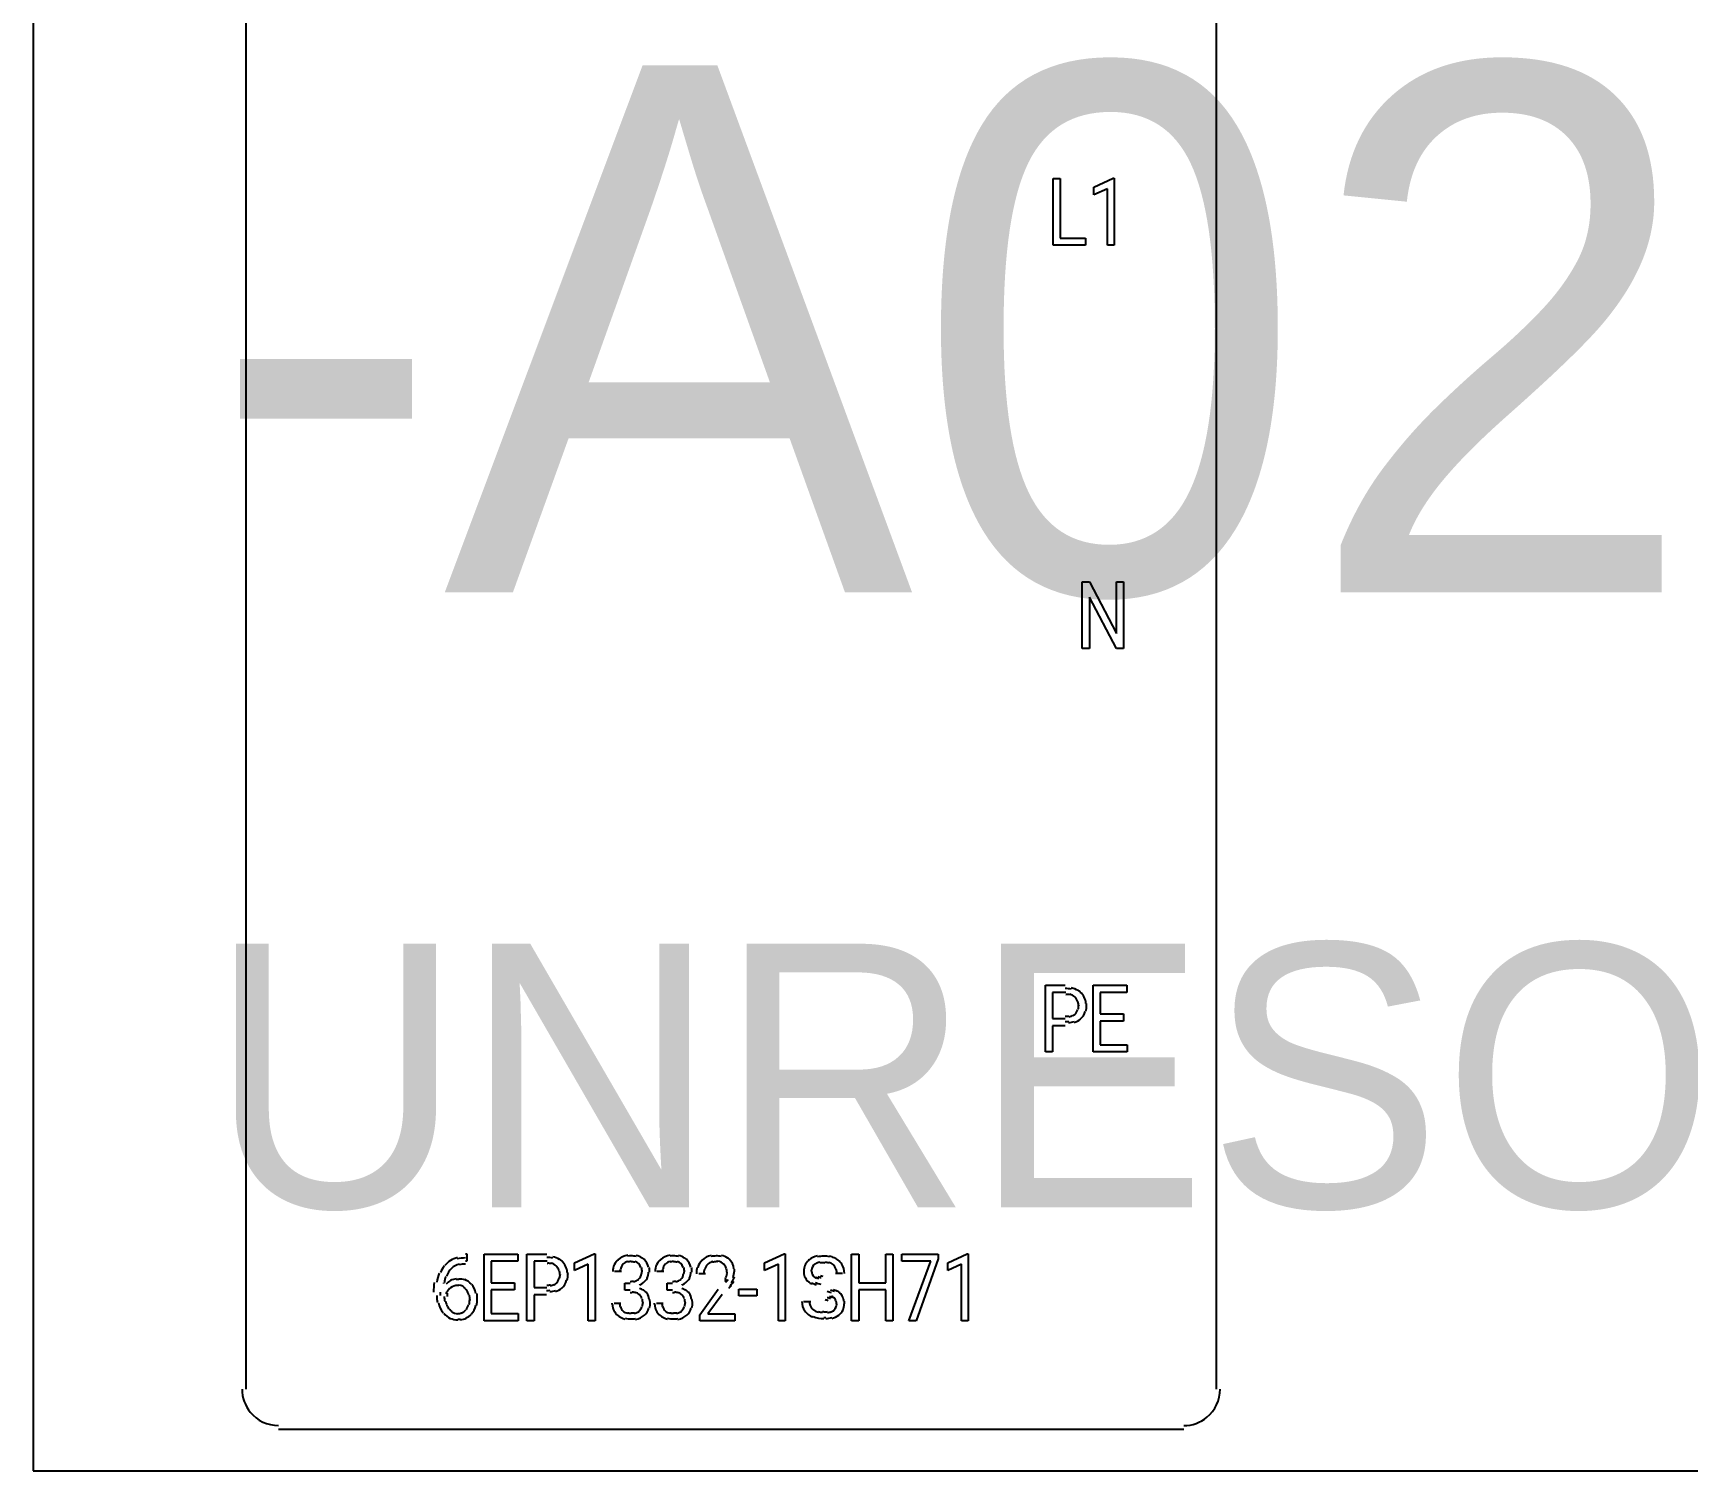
# Model space of a CAD drawing. Header units: millimetres. Extents: x 0 to 1000, y 0 to 1400.
# Drawn here: x 140 to 158.84, y 165 to 181.36 of the extents above; entities that cross this region are included whole.
import ezdxf

# ---------------------------------------------------------------- set-up
doc = ezdxf.new("R2010")
doc.units = ezdxf.units.MM

msp = doc.modelspace()

# ---------------------------------------------------------------- linework, layer by layer
at = {"layer": 'COMPONENT_DETAIL'}
for p, q in [((142.4253, 165.9299), (142.4253, 192.557)), ((153.4695, 192.557), (153.4695, 165.9299)), ((151.6142, 178.9499), (151.6142, 179.7108)), ((151.6142, 179.7108), (151.6951, 179.7108)), ((151.6951, 179.7108), (151.6951, 179.032)), ((152.0764, 179.6105), (152.2986, 179.7145)), ((152.0764, 179.5227), (152.0764, 179.6105)), ((152.2328, 179.5943), (152.0764, 179.5227)), ((152.2328, 178.9499), (152.2328, 179.5943)), ((152.2986, 179.7145), (152.3107, 179.7145)), ((152.3107, 179.7145), (152.3107, 178.9499)), ((151.6951, 179.032), (151.9842, 179.032)), ((151.9842, 179.032), (151.9842, 178.9499)), ((151.9842, 178.9499), (151.6142, 178.9499)), ((152.3107, 178.9499), (152.2328, 178.9499)), ((151.9459, 174.359), (151.9459, 175.1199)), ((151.9459, 175.1199), (152.0267, 175.1199)), ((152.0267, 175.1199), (152.3348, 174.5309)), ((152.3348, 174.5309), (152.3348, 175.1199)), ((152.3348, 175.1199), (152.4148, 175.1199)), ((152.4148, 175.1199), (152.4148, 174.359)), ((152.3339, 174.359), (152.0267, 174.9454)), ((152.0267, 174.9454), (152.0267, 174.359)), ((152.0267, 174.359), (151.9459, 174.359)), ((152.4148, 174.359), (152.3339, 174.359)), ((151.5278, 169.7681), (151.5278, 170.529)), ((151.5278, 170.529), (151.7528, 170.529)), ((152.0692, 169.7681), (152.0692, 170.529)), ((152.0692, 170.529), (152.4527, 170.529)), ((152.4527, 170.529), (152.4527, 170.4465)), ((151.6083, 170.4465), (151.6083, 170.1481)), ((151.7575, 170.4465), (151.6083, 170.4465)), ((152.4527, 170.4465), (152.1497, 170.4465)), ((152.1497, 170.4465), (152.1497, 170.2019)), ((151.6083, 170.1481), (151.7528, 170.1481)), ((152.1497, 170.2019), (152.4141, 170.2019)), ((152.4141, 170.2019), (152.4141, 170.1198)), ((151.752, 170.066), (151.6083, 170.066)), ((151.6083, 170.066), (151.6083, 169.7681)), ((152.4141, 170.1198), (152.1497, 170.1198)), ((152.1497, 170.1198), (152.1497, 169.8502)), ((151.6083, 169.7681), (151.5278, 169.7681)), ((152.4569, 169.7681), (152.0692, 169.7681)), ((152.1497, 169.8502), (152.4569, 169.8502)), ((152.4569, 169.8502), (152.4569, 169.7681)), ((144.9373, 167.3869), (144.9231, 167.3869)), ((144.9235, 167.4689), (144.9373, 167.4689)), ((144.9373, 167.4689), (144.9373, 167.3869)), ((145.1351, 166.7075), (145.1351, 167.4684)), ((145.1351, 167.4684), (145.5186, 167.4684)), ((145.5186, 167.3858), (145.2156, 167.3858)), ((145.2156, 167.3858), (145.2156, 167.1413)), ((145.5186, 167.4684), (145.5186, 167.3858)), ((145.6229, 166.7075), (145.6229, 167.4684)), ((145.6229, 167.4684), (145.848, 167.4684)), ((145.7034, 167.3858), (145.7034, 167.0874)), ((145.8526, 167.3858), (145.7034, 167.3858)), ((146.1648, 167.3681), (146.3869, 167.4721)), ((146.1648, 167.2803), (146.1648, 167.3681)), ((146.3211, 167.3519), (146.1648, 167.2803)), ((146.3211, 166.7075), (146.3211, 167.3519)), ((146.3869, 167.4721), (146.3991, 167.4721)), ((146.3991, 167.4721), (146.3991, 166.7075)), ((148.3293, 167.3681), (148.5514, 167.4721)), ((148.3293, 167.2803), (148.3293, 167.3681)), ((148.4856, 167.3519), (148.3293, 167.2803)), ((148.4856, 166.7075), (148.4856, 167.3519)), ((148.5514, 167.4721), (148.5636, 167.4721)), ((148.5636, 167.4721), (148.5636, 166.7075)), ((149.32, 166.7075), (149.32, 167.4684)), ((149.32, 167.4684), (149.4004, 167.4684)), ((149.4004, 167.4684), (149.4004, 167.1413)), ((149.708, 167.1413), (149.708, 167.4684)), ((149.708, 167.4684), (149.7889, 167.4684)), ((149.7889, 167.4684), (149.7889, 166.7075)), ((149.8933, 167.389), (149.8933, 167.4684)), ((149.8933, 167.4684), (150.3056, 167.4684)), ((150.2235, 167.389), (149.8933, 167.389)), ((149.9716, 166.7075), (150.2235, 167.389)), ((150.3056, 167.4141), (150.0529, 166.7075)), ((150.3056, 167.4684), (150.3056, 167.4141)), ((150.4142, 167.3681), (150.6363, 167.4721)), ((150.4142, 167.2803), (150.4142, 167.3681)), ((150.5705, 167.3519), (150.4142, 167.2803)), ((150.5705, 166.7075), (150.5705, 167.3519)), ((150.6363, 167.4721), (150.6484, 167.4721)), ((150.6484, 167.4721), (150.6484, 166.7075)), ((145.2156, 167.1413), (145.48, 167.1413)), ((145.48, 167.1413), (145.48, 167.0592)), ((146.6979, 167.2688), (146.6203, 167.2688)), ((146.7389, 167.0561), (146.7389, 167.135)), ((146.7389, 167.135), (146.7972, 167.135)), ((147.1798, 167.2688), (147.1023, 167.2688)), ((147.2209, 167.0561), (147.2209, 167.135)), ((147.2209, 167.135), (147.2791, 167.135)), ((147.6558, 167.2442), (147.5783, 167.2442)), ((149.2156, 167.2484), (149.1348, 167.2484)), ((149.4004, 167.1413), (149.708, 167.1413)), ((144.6377, 166.997), (144.6377, 167.0341)), ((144.7156, 167.0216), (144.7156, 166.9861)), ((145.48, 167.0592), (145.2156, 167.0592)), ((145.2156, 167.0592), (145.2156, 166.7896)), ((145.7034, 167.0874), (145.848, 167.0874)), ((145.8471, 167.0054), (145.7034, 167.0054)), ((145.7034, 167.0054), (145.7034, 166.7075)), ((146.7972, 167.0561), (146.7389, 167.0561)), ((147.2791, 167.0561), (147.2209, 167.0561)), ((147.5901, 166.777), (147.8013, 167.0697)), ((147.8469, 167.0075), (147.6835, 166.7864)), ((148.0368, 166.9913), (148.0368, 167.0702)), ((148.0368, 167.0702), (148.2413, 167.0702)), ((148.2413, 166.9913), (148.0368, 166.9913)), ((148.2413, 167.0702), (148.2413, 166.9913)), ((149.708, 167.0592), (149.4004, 167.0592)), ((149.4004, 167.0592), (149.4004, 166.7075)), ((149.708, 166.7075), (149.708, 167.0592)), ((145.2156, 166.7896), (145.5228, 166.7896)), ((145.5228, 166.7896), (145.5228, 166.7075)), ((146.6149, 166.9082), (146.6928, 166.9082)), ((147.0968, 166.9082), (147.1748, 166.9082)), ((147.5901, 166.7075), (147.5901, 166.777)), ((147.6835, 166.7864), (147.9898, 166.7864)), ((147.9898, 166.7864), (147.9898, 166.7075)), ((148.7735, 166.928), (148.8544, 166.928)), ((145.5228, 166.7075), (145.1351, 166.7075)), ((145.7034, 166.7075), (145.6229, 166.7075)), ((146.3991, 166.7075), (146.3211, 166.7075)), ((147.9898, 166.7075), (147.5901, 166.7075)), ((148.5636, 166.7075), (148.4856, 166.7075)), ((149.4004, 166.7075), (149.32, 166.7075)), ((149.7889, 166.7075), (149.708, 166.7075)), ((150.0529, 166.7075), (149.9716, 166.7075)), ((150.6484, 166.7075), (150.5705, 166.7075)), ((153.1014, 165.4708), (142.7934, 165.4708))]:
    msp.add_line(p, q, dxfattribs=at)
for centre, radius, start, end in [((151.755, 170.1348), 0.3552, 78.838, 90.3982), ((151.7528, 170.1701), 0.249, 87.8589, 88.7986), ((151.7559, 170.2281), 0.1967, 75.2763, 88.2916), ((151.7712, 170.297), 0.1323, 46.8628, 75.6677), ((151.7767, 170.2663), 0.2343, 58.9633, 79.0811), ((151.7789, 170.308), 0.1191, 15.7442, 46.6202), ((151.7925, 170.3027), 0.197, 48.0195, 58.4476), ((151.7463, 170.297), 0.1571, 359.4673, 15.5931), ((151.7971, 170.3083), 0.1898, 3.3375, 48.1767), ((151.7542, 170.4231), 0.2478, 269.6596, 279.4151), ((151.7676, 170.3261), 0.1591, 279.205, 294.9902), ((151.7827, 170.2839), 0.1175, 295.2887, 311.2913), ((151.7942, 170.2981), 0.2033, 286.6925, 310.2288), ((151.7864, 170.2771), 0.1101, 311.7854, 347.2861), ((151.7351, 170.2935), 0.1697, 346.6892, 0.1057), ((151.6923, 170.2954), 0.2177, 359.6324, 359.9961), ((151.8103, 170.271), 0.173, 310.8832, 346.5427), ((151.7394, 170.294), 0.2553, 346.1879, 0.5059), ((151.7329, 170.2967), 0.2626, 359.9483, 4.6823), ((151.7527, 170.5583), 0.4435, 269.8968, 275.0193), ((151.7645, 170.4146), 0.3134, 274.6848, 287.0247), ((144.9256, 167.1404), 0.3105, 141.4299, 157.8541), ((144.8921, 167.17), 0.2645, 102.8716, 140.8565), ((144.9055, 167.1557), 0.2053, 104.2856, 133.863), ((144.9259, 167.0112), 0.4124, 90.3778, 103.5868), ((144.9258, 167.0617), 0.293, 90.6001, 104.5147), ((145.8502, 167.0742), 0.3552, 78.838, 90.3982), ((145.8479, 167.1095), 0.249, 87.8589, 88.7986), ((145.851, 167.1674), 0.1967, 75.2763, 88.2916), ((145.8663, 167.2363), 0.1323, 46.8628, 75.6677), ((145.8719, 167.2057), 0.2343, 58.9633, 79.0811), ((145.8741, 167.2474), 0.1191, 15.7442, 46.6202), ((145.8876, 167.2421), 0.197, 48.0195, 58.4476), ((145.8922, 167.2476), 0.1898, 3.3375, 48.1767), ((146.7822, 167.2714), 0.1819, 155.3484, 180.7484), ((146.7797, 167.2695), 0.18, 131.5745, 154.4799), ((146.796, 167.249), 0.2061, 96.9874, 131.9691), ((146.7941, 167.2775), 0.1076, 133.835, 173.5343), ((146.7964, 167.2736), 0.1119, 103.293, 133.562), ((146.8069, 167.2216), 0.1602, 89.5322, 103.5319), ((146.8075, 167.1679), 0.2801, 89.8593, 97.7827), ((146.81, 167.2038), 0.1762, 76.1116, 90.7029), ((146.81, 167.1509), 0.2955, 78.3654, 90.4133), ((146.8302, 167.294), 0.092, 13.9578, 77.6714), ((146.8286, 167.2588), 0.196, 56.623, 78.6387), ((146.7599, 167.2684), 0.1742, 359.1804, 15.0452), ((146.8399, 167.2833), 0.1707, 47.0255, 56.0856), ((146.8409, 167.2858), 0.1682, 10.9208, 46.7779), ((146.7697, 167.2653), 0.2503, 359.6364, 11.6088), ((147.2641, 167.2714), 0.1819, 155.3484, 180.7484), ((147.2616, 167.2695), 0.18, 131.5745, 154.4799), ((147.2779, 167.249), 0.2061, 96.9874, 131.9691), ((147.276, 167.2775), 0.1076, 133.835, 173.5343), ((147.2784, 167.2736), 0.1119, 103.293, 133.562), ((147.2888, 167.2216), 0.1602, 89.5322, 103.5319), ((147.2894, 167.1679), 0.2801, 89.8593, 97.7827), ((147.2919, 167.2038), 0.1762, 76.1116, 90.7029), ((147.2919, 167.1509), 0.2955, 78.3654, 90.4133), ((147.3121, 167.294), 0.092, 13.9578, 77.6714), ((147.3106, 167.2588), 0.196, 56.623, 78.6387), ((147.2419, 167.2684), 0.1742, 359.1804, 15.0452), ((147.3218, 167.2833), 0.1707, 47.0255, 56.0856), ((147.3228, 167.2858), 0.1682, 10.9208, 46.7779), ((147.2517, 167.2653), 0.2503, 359.6364, 11.6088), ((147.7906, 167.2468), 0.2385, 163.2878, 180.5582), ((147.7488, 167.2612), 0.1898, 133.4541, 162.9471), ((147.7581, 167.2488), 0.2051, 100.787, 133.4382), ((147.7661, 167.2649), 0.1217, 136.1757, 166.3673), ((147.7597, 167.2712), 0.1126, 129.7286, 135.7539), ((147.7638, 167.2631), 0.1212, 102.1738, 129.2061), ((147.7762, 167.148), 0.2981, 89.6607, 101.3702), ((147.7765, 167.196), 0.1833, 89.5461, 102.5418), ((147.7797, 167.152), 0.2945, 78.2173, 90.4129), ((147.7782, 167.231), 0.1518, 82.1602, 90.1506), ((147.7851, 167.2789), 0.1079, 43.4417, 83.1661), ((147.7982, 167.2577), 0.197, 55.9269, 78.4888), ((147.7811, 167.2739), 0.1143, 16.1713, 43.5286), ((147.8085, 167.2797), 0.1742, 47.9298, 55.4049), ((147.8138, 167.2864), 0.1657, 4.3348, 48.056), ((148.9386, 167.2746), 0.1639, 132.4834, 181.0242), ((148.9696, 167.2381), 0.2117, 129.2526, 133.4249), ((148.9773, 167.2237), 0.2272, 101.9879, 128.8742), ((148.9595, 167.2797), 0.0956, 127.7287, 176.7106), ((148.972, 167.2604), 0.118, 114.0403, 127.9849), ((148.9863, 167.2184), 0.1591, 99.0696, 113.7659), ((148.9981, 167.1118), 0.3308, 89.5906, 102.3171), ((148.999, 167.1244), 0.2449, 89.6695, 99.2313), ((149.0018, 167.1325), 0.3121, 77.2359, 90.3249), ((149.0005, 167.0987), 0.2681, 86.2643, 90.0533), ((149.0058, 167.1772), 0.1971, 73.7889, 86.6654), ((149.0232, 167.2489), 0.1297, 48.5927, 74.1243), ((149.0126, 167.1954), 0.2541, 63.838, 77.0809), ((149.0318, 167.2623), 0.1143, 14.9782, 48.2005), ((149.0271, 167.2291), 0.2197, 45.9863, 64.1609), ((149.0407, 167.2485), 0.1965, 32.2748, 45.6545), ((149.0442, 167.2497), 0.1926, 359.6507, 32.613), ((145.2704, 167.0385), 0.7109, 171.4524, 180.3159), ((145.0411, 167.083), 0.4502, 157.9802, 171.6247), ((145.0741, 167.0981), 0.4029, 173.7818, 174.9252), ((145.0004, 167.1107), 0.3193, 161.2851, 174.2074), ((144.8363, 167.0081), 0.1778, 95.8332, 138.9954), ((144.9141, 167.1486), 0.2166, 134.5304, 161.621), ((144.848, 166.9249), 0.2538, 89.8756, 97.0541), ((144.8505, 166.9793), 0.2048, 71.6407, 90.6241), ((144.8583, 167.0153), 0.1712, 39.6368, 71.0191), ((145.8779, 167.2233), 0.1175, 295.2887, 311.2913), ((145.8816, 167.2165), 0.1101, 311.7854, 347.2861), ((145.8414, 167.2364), 0.1571, 359.4673, 15.5931), ((145.8302, 167.2329), 0.1697, 346.6892, 0.1057), ((145.7874, 167.2348), 0.2177, 359.6324, 359.9961), ((145.9054, 167.2104), 0.173, 310.8832, 346.5427), ((145.8345, 167.2334), 0.2553, 346.1879, 0.5059), ((145.828, 167.2361), 0.2626, 359.9483, 4.6823), ((146.8319, 167.2692), 0.1506, 172.5097, 180.1361), ((146.7957, 167.3557), 0.1989, 270.492, 281.8953), ((146.8082, 167.284), 0.1328, 281.669, 301.2944), ((146.8171, 167.2638), 0.112, 301.7835, 311.7546), ((146.8219, 167.2572), 0.104, 311.7325, 354.2803), ((146.8395, 167.2775), 0.174, 292.9804, 325.2391), ((146.784, 167.2653), 0.1471, 353.0942, 0.1175), ((146.8315, 167.2844), 0.1849, 325.2332, 332.8747), ((146.8655, 167.2643), 0.1427, 332.355, 359.718), ((147.3138, 167.2692), 0.1506, 172.5097, 180.1361), ((147.2776, 167.3557), 0.1989, 270.492, 281.8953), ((147.2902, 167.284), 0.1328, 281.669, 301.2944), ((147.2991, 167.2638), 0.112, 301.7835, 311.7546), ((147.3038, 167.2572), 0.104, 311.7325, 354.2803), ((147.3214, 167.2775), 0.174, 292.9804, 325.2391), ((147.2659, 167.2653), 0.1471, 353.0942, 0.1175), ((147.3135, 167.2844), 0.1849, 325.2332, 332.8747), ((147.3474, 167.2643), 0.1427, 332.355, 359.718), ((147.8638, 167.2443), 0.2337, 178.4391, 180.0084), ((147.8186, 167.2473), 0.1828, 165.9091, 178.8685), ((147.5778, 167.3811), 0.3723, 323.8963, 328.6419), ((147.3733, 167.5659), 0.656, 320.7373, 323.9739), ((147.7366, 167.2655), 0.1656, 331.4255, 352.9366), ((147.6845, 167.299), 0.2314, 328.8295, 331.7891), ((147.0974, 167.8459), 1.0557, 318.5133, 320.7829), ((147.7547, 167.265), 0.1451, 359.4863, 15.9343), ((147.7437, 167.2635), 0.1574, 353.2258, 0.0166), ((147.4294, 167.5134), 0.6534, 319.6472, 327.096), ((147.6374, 167.3472), 0.3759, 326.9133, 338.3508), ((147.779, 167.279), 0.2054, 337.8914, 358.9968), ((147.7566, 167.2754), 0.2305, 359.9252, 5.5972), ((148.9391, 167.2698), 0.1644, 179.5063, 199.8695), ((148.9353, 167.2708), 0.1607, 200.6782, 228.1765), ((148.9608, 167.3018), 0.2006, 227.4063, 229.9877), ((149.0017, 167.3668), 0.275, 230.4982, 241.8088), ((148.9949, 167.2731), 0.1357, 175.1781, 180.0581), ((149.0814, 167.549), 0.4621, 241.6337, 249.0065), ((148.9509, 167.2723), 0.0863, 179.6141, 228.1247), ((148.974, 167.299), 0.1215, 226.5785, 230.8792), ((148.9985, 167.3396), 0.1674, 231.4636, 241.9262), ((149.1691, 167.8305), 0.7341, 248.9197, 254.1442), ((149.061, 167.483), 0.3143, 241.7177, 248.3259), ((149.1333, 167.7063), 0.5313, 248.2007, 252.4528), ((149.1961, 167.9483), 0.7605, 252.3389, 254.347), ((148.995, 167.25), 0.157, 359.4697, 14.9832), ((144.9792, 166.9943), 0.3837, 179.6345, 191.7837), ((144.9888, 166.984), 0.3069, 179.6512, 190.2856), ((144.8284, 166.9711), 0.1346, 145.2975, 160.2661), ((144.8376, 166.9618), 0.1479, 124.9742, 144.896), ((144.8352, 166.9719), 0.139, 89.8751, 126.2072), ((144.8356, 166.9732), 0.1377, 85.015, 90.0508), ((144.8391, 167.0058), 0.1082, 36.825, 85.7417), ((144.8172, 166.981), 0.1413, 32.3029, 38.0821), ((144.801, 166.9701), 0.1619, 11.0483, 31.8146), ((144.7481, 166.9474), 0.2229, 346.2585, 358.774), ((144.7344, 166.9528), 0.2384, 359.6211, 11.284), ((144.6947, 166.951), 0.283, 358.3758, 0.0082), ((144.8251, 166.9796), 0.2205, 10.6588, 39.9045), ((144.7423, 166.9531), 0.3157, 347.2486, 0.4371), ((144.7444, 166.9577), 0.3133, 359.6828, 11.1327), ((145.8478, 167.4977), 0.4435, 269.8968, 275.0193), ((145.8493, 167.3625), 0.2478, 269.6596, 279.4151), ((145.8596, 167.354), 0.3134, 274.6848, 287.0247), ((145.8627, 167.2655), 0.1591, 279.205, 294.9902), ((145.8893, 167.2375), 0.2033, 286.6925, 310.2288), ((146.7944, 166.7596), 0.2671, 84.0196, 89.3326), ((146.8028, 166.8482), 0.1868, 71.9008, 84.3555), ((146.8215, 166.9173), 0.1211, 49.5091, 72.1833), ((146.831, 166.9335), 0.103, 12.9498, 48.7551), ((146.8456, 166.8922), 0.1939, 57.6433, 72.8626), ((146.8251, 167.3125), 0.2093, 292.5422, 293.6931), ((146.7858, 166.9191), 0.1555, 359.5051, 13.4237), ((146.8641, 166.9296), 0.1543, 36.7247, 57.4701), ((146.8635, 166.9304), 0.1544, 8.0545, 36.3562), ((146.8185, 166.9204), 0.2058, 359.8317, 8.5873), ((147.2763, 166.7596), 0.2671, 84.0196, 89.3326), ((147.2848, 166.8482), 0.1868, 71.9008, 84.3555), ((147.3034, 166.9173), 0.1211, 49.5091, 72.1833), ((147.3129, 166.9335), 0.103, 12.9498, 48.7551), ((147.3276, 166.8922), 0.1939, 57.6433, 72.8626), ((147.307, 167.3125), 0.2093, 292.5422, 293.6931), ((147.2677, 166.9191), 0.1555, 359.5051, 13.4237), ((147.3461, 166.9296), 0.1543, 36.7247, 57.4701), ((147.3455, 166.9304), 0.1544, 8.0545, 36.3562), ((147.3005, 166.9204), 0.2058, 359.8317, 8.5873), ((147.2294, 167.7192), 0.9447, 317.2588, 319.9046), ((148.7589, 166.0437), 0.9404, 71.7184, 73.9261), ((148.8025, 166.193), 0.8816, 71.0197, 74.4085), ((148.8525, 166.3941), 0.6076, 68.006, 71.8055), ((148.9423, 166.6691), 0.3401, 62.2517, 68.1219), ((148.891, 166.5114), 0.578, 66.1845, 71.0865), ((149.0145, 166.8387), 0.1671, 52.7382, 62.4979), ((149.0574, 166.9092), 0.0874, 16.4721, 52.6262), ((148.9722, 166.7394), 0.3533, 59.3537, 66.2693), ((149.0185, 166.8372), 0.2509, 49.1022, 59.3294), ((149.0613, 166.8979), 0.1781, 32.7924, 49.2504), ((149.0775, 166.9124), 0.1557, 31.1212, 32.3977), ((149.0734, 166.9105), 0.1605, 8.1117, 30.7958), ((144.8781, 166.966), 0.2673, 191.4115, 218.6078), ((144.8322, 166.9182), 0.2001, 218.1666, 245.878), ((144.9004, 166.9632), 0.2058, 190.0945, 207.51), ((144.8709, 166.9457), 0.1691, 207.9585, 216.3254), ((144.8531, 166.9275), 0.1434, 215.7661, 232.5457), ((144.8331, 166.8958), 0.1071, 232.8006, 270.6605), ((144.8355, 166.9195), 0.1284, 269.3551, 288.4746), ((144.8462, 166.9096), 0.1905, 275.6342, 317.8247), ((144.8404, 166.8968), 0.1073, 289.1832, 322.9685), ((144.8085, 166.9282), 0.1529, 322.6007, 346.5183), ((144.8293, 166.927), 0.2152, 318.1409, 347.6118), ((146.8214, 166.9081), 0.2321, 179.976, 183.2331), ((146.7672, 166.8996), 0.1708, 181.8183, 229.6455), ((146.7888, 166.9299), 0.2074, 229.4224, 256.8555), ((146.8125, 166.9067), 0.1344, 179.4468, 196.2872), ((146.787, 166.8981), 0.1048, 196.5661, 227.7059), ((146.7956, 166.91), 0.1192, 227.7653, 257.8763), ((146.8073, 166.9714), 0.176, 257.4584, 270.4267), ((146.8097, 166.9902), 0.193, 269.5965, 280.8788), ((146.8217, 166.9156), 0.1245, 280.6347, 299.8594), ((146.8254, 166.9292), 0.2074, 279.783, 311.6256), ((146.8316, 166.8921), 0.1005, 300.3576, 314.5516), ((146.8273, 166.896), 0.1065, 315.0731, 345.0429), ((146.7791, 166.9135), 0.1628, 344.5985, 357.9271), ((146.7323, 166.9175), 0.2155, 357.4755, 0.0225), ((146.8452, 166.9014), 0.1739, 311.6358, 343.7652), ((146.7989, 166.9172), 0.2278, 343.9832, 0.5571), ((147.3034, 166.9081), 0.2321, 179.976, 183.2331), ((147.2491, 166.8996), 0.1708, 181.8183, 229.6455), ((147.2708, 166.9299), 0.2074, 229.4224, 256.8555), ((147.2944, 166.9067), 0.1344, 179.4468, 196.2872), ((147.269, 166.8981), 0.1048, 196.5661, 227.7059), ((147.2775, 166.91), 0.1192, 227.7653, 257.8763), ((147.2893, 166.9714), 0.176, 257.4584, 270.4267), ((147.2916, 166.9902), 0.193, 269.5965, 280.8788), ((147.3036, 166.9156), 0.1245, 280.6347, 299.8594), ((147.3074, 166.9292), 0.2074, 279.783, 311.6256), ((147.3136, 166.8921), 0.1005, 300.3576, 314.5516), ((147.3092, 166.896), 0.1065, 315.0731, 345.0429), ((147.2611, 166.9135), 0.1628, 344.5985, 357.9271), ((147.2142, 166.9175), 0.2155, 357.4755, 0.0225), ((147.3271, 166.9014), 0.1739, 311.6358, 343.7652), ((147.2809, 166.9172), 0.2278, 343.9832, 0.5571), ((148.9346, 166.9254), 0.181, 179.2419, 215.2648), ((148.9488, 166.9383), 0.2007, 215.3403, 233.0843), ((148.9777, 166.987), 0.2553, 233.1672, 246.4952), ((148.9746, 166.9263), 0.1351, 179.3356, 199.1046), ((148.9573, 166.9207), 0.115, 199.883, 232.7061), ((148.9995, 167.0442), 0.3124, 246.138, 248.0541), ((149.0024, 167.0566), 0.3239, 248.2707, 270.4055), ((148.9819, 166.9593), 0.1595, 232.3736, 255.5137), ((148.9997, 167.0403), 0.2351, 255.2448, 267.5318), ((149.0043, 167.1205), 0.3075, 267.1565, 270.0295), ((149.0057, 167.0916), 0.2815, 269.7, 278.1662), ((149.0191, 166.979), 0.179, 278.0229, 290.6255), ((149.0372, 166.9186), 0.1209, 290.6616, 307.0374), ((149.0371, 166.9535), 0.227, 284.3734, 307.1426), ((149.0529, 166.8947), 0.0931, 306.3942, 355.3032), ((149.0336, 166.9011), 0.115, 359.4175, 16.1976), ((149.0262, 166.8997), 0.1234, 354.3662, 0.0709), ((149.0731, 166.8971), 0.162, 307.5917, 336.4314), ((149.0494, 166.9299), 0.2017, 307.6561, 308.4562), ((149.0638, 166.8984), 0.172, 337.4732, 0.7538), ((149.0311, 166.9015), 0.2087, 359.8391, 8.4707), ((144.8318, 166.9274), 0.2076, 246.9139, 270.7437), ((144.8347, 166.9941), 0.2677, 269.8873, 276.7916), ((146.8065, 167.02), 0.291, 256.6827, 270.4413), ((146.8097, 167.0227), 0.2934, 269.7285, 280.3858), ((147.2884, 167.02), 0.291, 256.6827, 270.4413), ((147.2917, 167.0227), 0.2934, 269.7285, 280.3858), ((149.0046, 167.1891), 0.4434, 269.9709, 272.8181), ((149.0112, 167.0721), 0.3376, 272.4385, 284.6465), ((142.7924, 165.9287), 0.4124, 179.8524, 219.1642), ((153.1024, 165.9287), 0.4124, 309.4762, 0.1483), ((142.7925, 165.9285), 0.4124, 219.1282, 270.1454), ((153.1023, 165.9284), 0.4123, 269.8517, 309.5112)]:
    msp.add_arc(centre, radius, start, end, dxfattribs=at)
at = {"layer": 'COMPONENT_OUTLINE'}
for p, q in [((140, 212.625), (140, 165)), ((140, 165), (163.813, 165))]:
    msp.add_line(p, q, dxfattribs=at)

# ---------------------------------------------------------------- texts
at = {"layer": 'DEVICE_TAG'}
msp.add_text('-A02', height=6, dxfattribs=at).set_placement((142, 175))
at = {"layer": 'PART_REF'}
msp.add_text('UNRESOLVED', height=3, dxfattribs=at).set_placement((142, 168))

doc.saveas('drawing.dxf')
